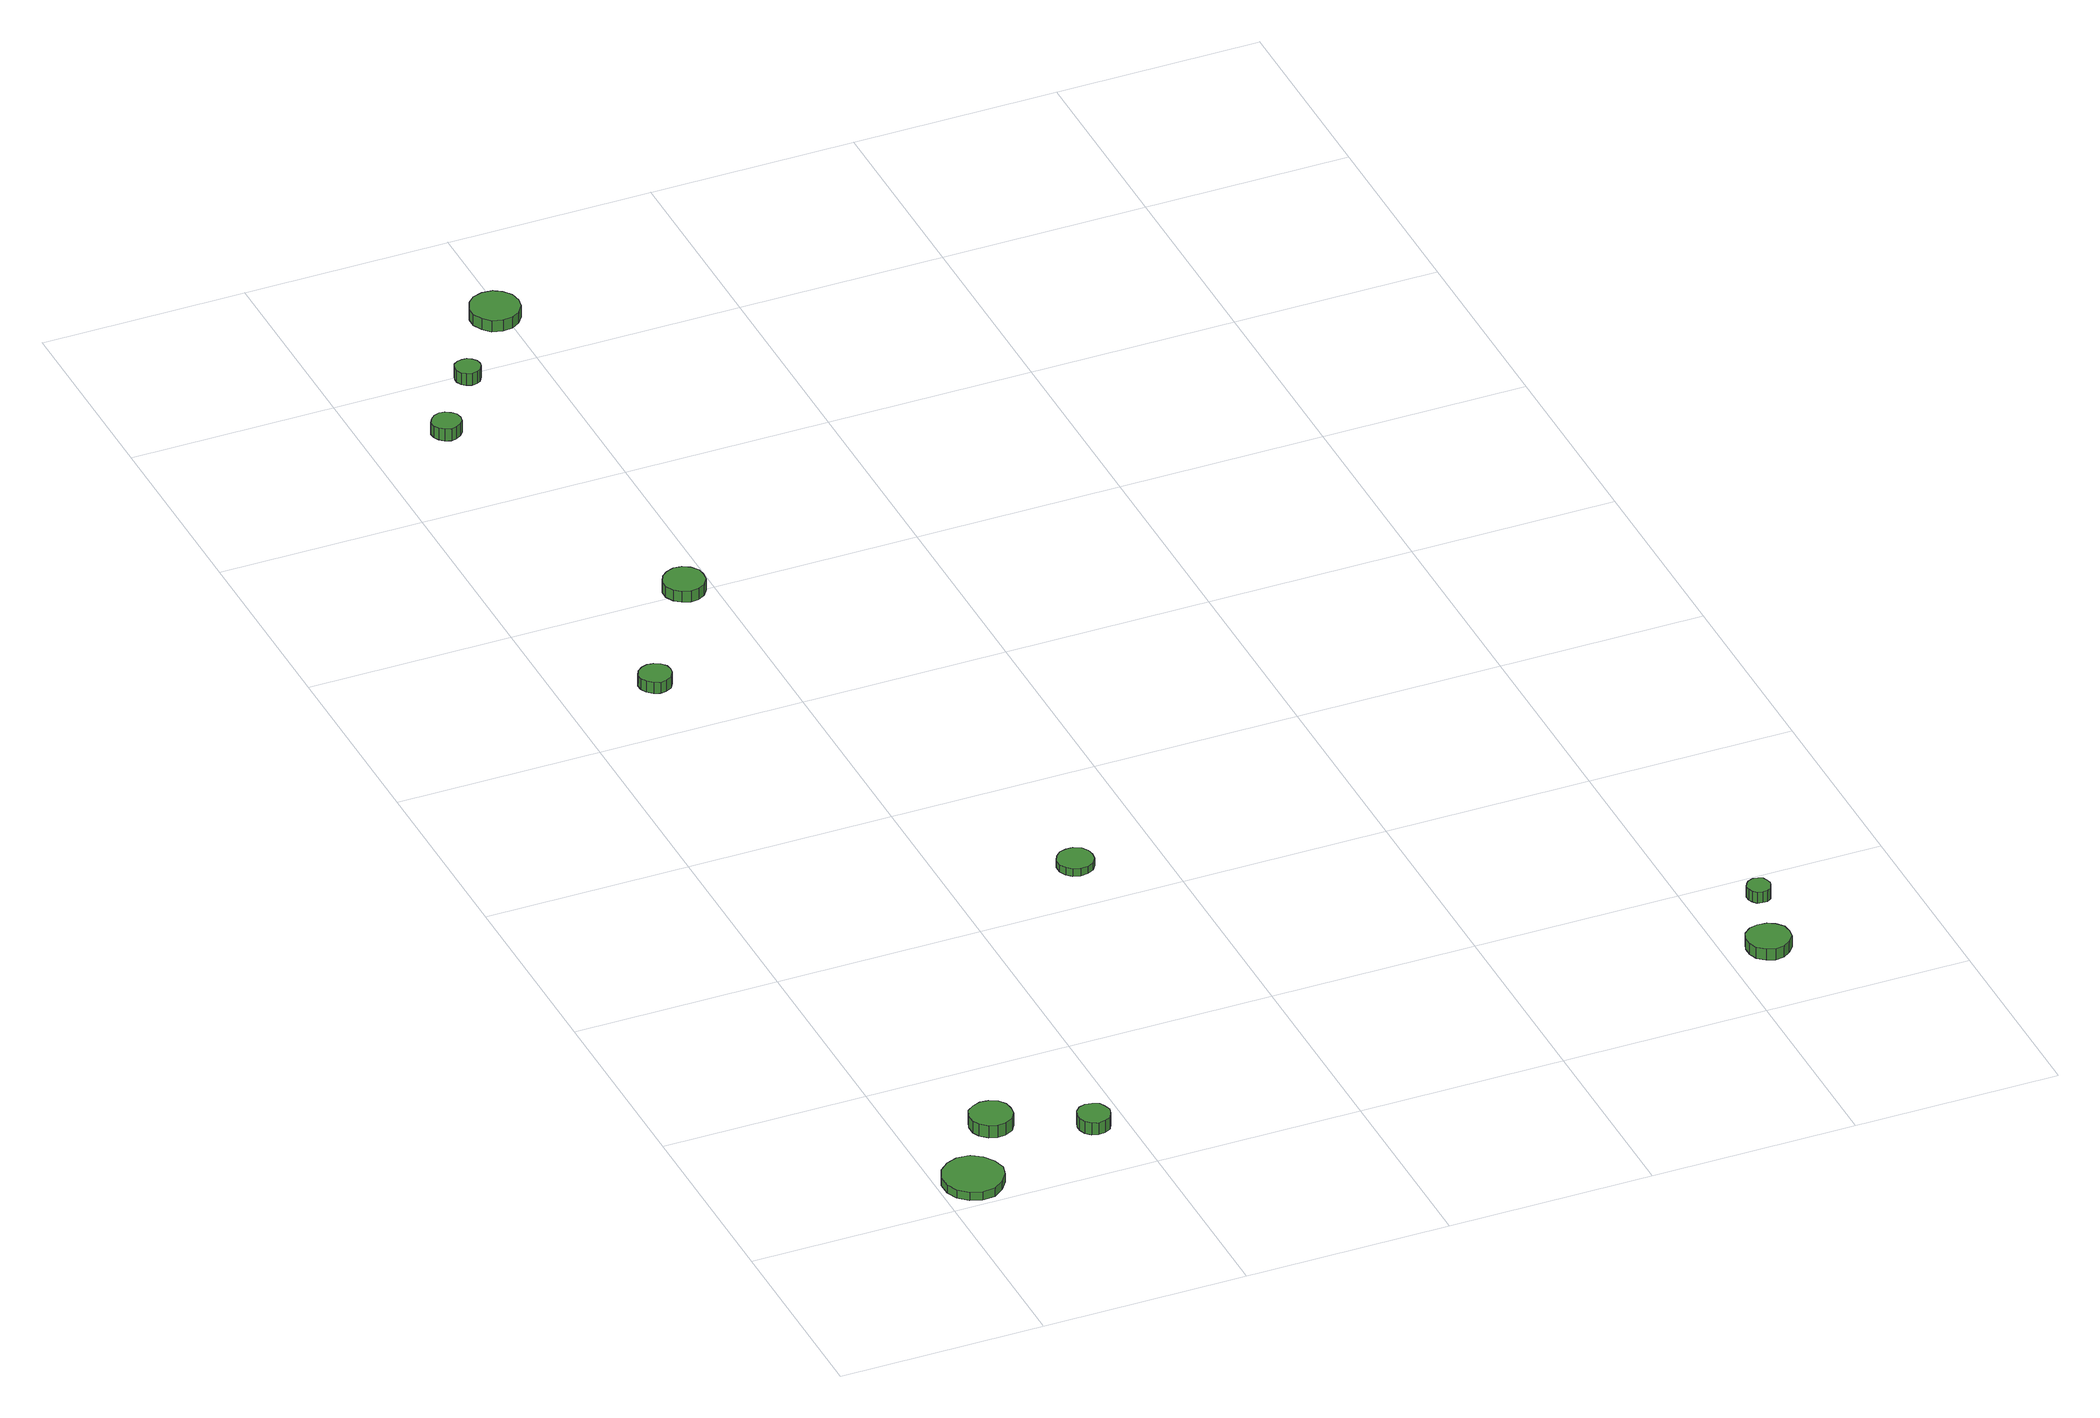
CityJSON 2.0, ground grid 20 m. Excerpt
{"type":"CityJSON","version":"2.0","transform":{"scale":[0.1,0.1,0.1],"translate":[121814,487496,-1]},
"CityObjects":{
"tree1":{"type":"SolitaryVegetationObject","attributes":{"function":"something"},"geometry":[{"type":"MultiSurface","lod":"1","boundaries":[[[0,1,2,3,4,5,6,7,8,9,10,11,12,13,14]],[[15,16,17,18,19,20,21,22,23,24,25,26,27,28,29]],[[0,29,28,1]],[[1,28,27,2]],[[2,27,26,3]],[[3,26,25,4]],[[4,25,24,5]],[[5,24,23,6]],[[6,23,22,7]],[[7,22,21,8]],[[8,21,20,9]],[[9,20,19,10]],[[10,19,18,11]],[[11,18,17,12]],[[12,17,16,13]],[[13,16,15,14]],[[14,15,29,0]]]}]},
"tree2":{"type":"SolitaryVegetationObject","attributes":{"function":"something"},"geometry":[{"type":"MultiSurface","lod":"1","boundaries":[[[30,31,32,33,34,35,36,37,38,39,40,41,42,43,44]],[[45,46,47,48,49,50,51,52,53,54,55,56,57,58,59]],[[30,59,58,31]],[[31,58,57,32]],[[32,57,56,33]],[[33,56,55,34]],[[34,55,54,35]],[[35,54,53,36]],[[36,53,52,37]],[[37,52,51,38]],[[38,51,50,39]],[[39,50,49,40]],[[40,49,48,41]],[[41,48,47,42]],[[42,47,46,43]],[[43,46,45,44]],[[44,45,59,30]]]}]},
"tree3":{"type":"SolitaryVegetationObject","attributes":{"function":"something"},"geometry":[{"type":"MultiSurface","lod":"1","boundaries":[[[60,61,62,63,64,65,66,67,68,69,70,71,72,73,74]],[[75,76,77,78,79,80,81,82,83,84,85,86,87,88,89]],[[60,89,88,61]],[[61,88,87,62]],[[62,87,86,63]],[[63,86,85,64]],[[64,85,84,65]],[[65,84,83,66]],[[66,83,82,67]],[[67,82,81,68]],[[68,81,80,69]],[[69,80,79,70]],[[70,79,78,71]],[[71,78,77,72]],[[72,77,76,73]],[[73,76,75,74]],[[74,75,89,60]]]}]},
"tree4":{"type":"SolitaryVegetationObject","attributes":{"function":"something"},"geometry":[{"type":"MultiSurface","lod":"1","boundaries":[[[90,91,92,93,94,95,96,97,98,99,100,101,102,103,104]],[[105,106,107,108,109,110,111,112,113,114,115,116,117,118,119]],[[90,119,118,91]],[[91,118,117,92]],[[92,117,116,93]],[[93,116,115,94]],[[94,115,114,95]],[[95,114,113,96]],[[96,113,112,97]],[[97,112,111,98]],[[98,111,110,99]],[[99,110,109,100]],[[100,109,108,101]],[[101,108,107,102]],[[102,107,106,103]],[[103,106,105,104]],[[104,105,119,90]]]}]},
"tree5":{"type":"SolitaryVegetationObject","attributes":{"function":"something"},"geometry":[{"type":"MultiSurface","lod":"1","boundaries":[[[120,121,122,123,124,125,126,127,128,129,130,131,132,133,134]],[[135,136,137,138,139,140,141,142,143,144,145,146,147,148,149]],[[120,149,148,121]],[[121,148,147,122]],[[122,147,146,123]],[[123,146,145,124]],[[124,145,144,125]],[[125,144,143,126]],[[126,143,142,127]],[[127,142,141,128]],[[128,141,140,129]],[[129,140,139,130]],[[130,139,138,131]],[[131,138,137,132]],[[132,137,136,133]],[[133,136,135,134]],[[134,135,149,120]]]}]},
"tree6":{"type":"SolitaryVegetationObject","attributes":{"function":"something"},"geometry":[{"type":"MultiSurface","lod":"1","boundaries":[[[150,151,152,153,154,155,156,157,158,159,160,161,162,163,164]],[[165,166,167,168,169,170,171,172,173,174,175,176,177,178,179]],[[150,179,178,151]],[[151,178,177,152]],[[152,177,176,153]],[[153,176,175,154]],[[154,175,174,155]],[[155,174,173,156]],[[156,173,172,157]],[[157,172,171,158]],[[158,171,170,159]],[[159,170,169,160]],[[160,169,168,161]],[[161,168,167,162]],[[162,167,166,163]],[[163,166,165,164]],[[164,165,179,150]]]}]},
"tree7":{"type":"SolitaryVegetationObject","attributes":{"function":"something"},"geometry":[{"type":"MultiSurface","lod":"1","boundaries":[[[180,181,182,183,184,185,186,187,188,189,190,191,192,193,194]],[[195,196,197,198,199,200,201,202,203,204,205,206,207,208,209]],[[180,209,208,181]],[[181,208,207,182]],[[182,207,206,183]],[[183,206,205,184]],[[184,205,204,185]],[[185,204,203,186]],[[186,203,202,187]],[[187,202,201,188]],[[188,201,200,189]],[[189,200,199,190]],[[190,199,198,191]],[[191,198,197,192]],[[192,197,196,193]],[[193,196,195,194]],[[194,195,209,180]]]}]},
"tree8":{"type":"SolitaryVegetationObject","attributes":{"function":"something"},"geometry":[{"type":"MultiSurface","lod":"1","boundaries":[[[210,211,212,213,214,215,216,217,218,219,220,221,222,223,224]],[[225,226,227,228,229,230,231,232,233,234,235,236,237,238,239]],[[210,239,238,211]],[[211,238,237,212]],[[212,237,236,213]],[[213,236,235,214]],[[214,235,234,215]],[[215,234,233,216]],[[216,233,232,217]],[[217,232,231,218]],[[218,231,230,219]],[[219,230,229,220]],[[220,229,228,221]],[[221,228,227,222]],[[222,227,226,223]],[[223,226,225,224]],[[224,225,239,210]]]}]},
"tree9":{"type":"SolitaryVegetationObject","attributes":{"function":"something"},"geometry":[{"type":"MultiSurface","lod":"1","boundaries":[[[240,241,242,243,244,245,246,247,248,249,250,251,252,253,254]],[[255,256,257,258,259,260,261,262,263,264,265,266,267,268,269]],[[240,269,268,241]],[[241,268,267,242]],[[242,267,266,243]],[[243,266,265,244]],[[244,265,264,245]],[[245,264,263,246]],[[246,263,262,247]],[[247,262,261,248]],[[248,261,260,249]],[[249,260,259,250]],[[250,259,258,251]],[[251,258,257,252]],[[252,257,256,253]],[[253,256,255,254]],[[254,255,269,240]]]}]},
"tree10":{"type":"SolitaryVegetationObject","attributes":{"function":"something"},"geometry":[{"type":"MultiSurface","lod":"1","boundaries":[[[270,271,272,273,274,275,276,277,278,279,280,281,282,283,284]],[[285,286,287,288,289,290,291,292,293,294,295,296,297,298,299]],[[270,299,298,271]],[[271,298,297,272]],[[272,297,296,273]],[[273,296,295,274]],[[274,295,294,275]],[[275,294,293,276]],[[276,293,292,277]],[[277,292,291,278]],[[278,291,290,279]],[[279,290,289,280]],[[280,289,288,281]],[[281,288,287,282]],[[282,287,286,283]],[[283,286,285,284]],[[284,285,299,270]]]}]},
"tree11":{"type":"SolitaryVegetationObject","attributes":{"function":"something"},"geometry":[{"type":"MultiSurface","lod":"1","boundaries":[[[300,301,302,303,304,305,306,307,308,309,310,311,312,313,314]],[[315,316,317,318,319,320,321,322,323,324,325,326,327,328,329]],[[300,329,328,301]],[[301,328,327,302]],[[302,327,326,303]],[[303,326,325,304]],[[304,325,324,305]],[[305,324,323,306]],[[306,323,322,307]],[[307,322,321,308]],[[308,321,320,309]],[[309,320,319,310]],[[310,319,318,311]],[[311,318,317,312]],[[312,317,316,313]],[[313,316,315,314]],[[314,315,329,300]]]}]}
},
"vertices":[
[63,34,16],[60,46,16],[53,56,16],[43,63,16],[30,64,16],[19,60,16],[10,52,16],[5,41,16],[5,28,16],[10,17,16],[19,9,16],[30,5,16],[43,6,16],[53,13,16],[60,23,16],[60,23,7],[53,13,7],[43,6,7],[30,5,7],[19,9,7],[10,17,7],[5,28,7],[5,41,7],[10,52,7],[19,60,7],[30,64,7],[43,63,7],[53,56,7],[60,46,7],[63,34,7],
[103,108,23],[102,116,23],[97,123,23],[89,127,23],[81,128,23],[73,125,23],[66,120,23],[63,112,23],[63,103,23],[66,96,23],[73,90,23],[81,87,23],[89,88,23],[97,92,23],[102,99,23],[102,99,10],[97,92,10],[89,88,10],[81,87,10],[73,90,10],[66,96,10],[63,103,10],[63,112,10],[66,120,10],[73,125,10],[81,128,10],[89,127,10],[97,123,10],[102,116,10],[103,108,10],
[183,68,25],[181,74,25],[178,80,25],[172,83,25],[165,84,25],[159,82,25],[154,77,25],[152,71,25],[152,65,25],[154,59,25],[159,54,25],[165,52,25],[172,53,25],[178,56,25],[181,62,25],[181,62,12],[178,56,12],[172,53,12],[165,52,12],[159,54,12],[154,59,12],[152,65,12],[152,71,12],[154,77,12],[159,82,12],[165,84,12],[172,83,12],[178,80,12],[181,74,12],[183,68,12],
[105,880,18],[104,886,18],[100,891,18],[94,894,18],[88,895,18],[82,893,18],[77,889,18],[74,883,18],[74,877,18],[77,871,18],[82,866,18],[88,864,18],[94,865,18],[100,868,18],[104,874,18],[104,874,6],[100,868,6],[94,865,6],[88,864,6],[82,866,6],[77,871,6],[74,877,6],[74,883,6],[77,889,6],[82,893,6],[88,895,6],[94,894,6],[100,891,6],[104,886,6],[105,880,6],
[338,462,14],[337,469,14],[333,475,14],[326,479,14],[319,479,14],[312,477,14],[307,472,14],[304,466,14],[304,458,14],[307,452,14],[312,447,14],[319,445,14],[326,446,14],[333,449,14],[337,455,14],[337,455,6],[333,449,6],[326,446,6],[319,445,6],[312,447,6],[307,452,6],[304,458,6],[304,466,6],[307,472,6],[312,477,6],[319,479,6],[326,479,6],[333,475,6],[337,469,6],[338,462,6],
[188,996,26],[187,1004,26],[182,1011,26],[175,1015,26],[167,1016,26],[159,1013,26],[153,1008,26],[149,1000,26],[149,992,26],[153,984,26],[159,979,26],[167,976,26],[175,977,26],[182,981,26],[187,988,26],[187,988,14],[182,981,14],[175,977,14],[167,976,14],[159,979,14],[153,984,14],[149,992,14],[149,1000,14],[153,1008,14],[159,1013,14],[167,1016,14],[175,1015,14],[182,1011,14],[187,1004,14],[188,996,14],
[88,1315,25],[87,1321,25],[83,1325,25],[78,1328,25],[73,1329,25],[67,1327,25],[63,1323,25],[60,1318,25],[60,1312,25],[63,1307,25],[67,1303,25],[73,1301,25],[78,1302,25],[83,1305,25],[87,1309,25],[87,1309,12],[83,1305,12],[78,1302,12],[73,1301,12],[67,1303,12],[63,1307,12],[60,1312,12],[60,1318,12],[63,1323,12],[67,1327,12],[73,1329,12],[78,1328,12],[83,1325,12],[87,1321,12],[88,1315,12],
[141,1392,21],[140,1397,21],[137,1401,21],[133,1404,21],[128,1404,21],[123,1403,21],[119,1400,21],[117,1395,21],[117,1390,21],[119,1385,21],[123,1382,21],[128,1380,21],[133,1381,21],[137,1383,21],[140,1388,21],[140,1388,8],[137,1383,8],[133,1381,8],[128,1380,8],[123,1382,8],[119,1385,8],[117,1390,8],[117,1395,8],[119,1400,8],[123,1403,8],[128,1404,8],[133,1404,8],[137,1401,8],[140,1397,8],[141,1392,8],
[214,1472,20],[212,1482,20],[206,1490,20],[198,1495,20],[188,1496,20],[178,1493,20],[171,1486,20],[167,1477,20],[167,1467,20],[171,1458,20],[178,1451,20],[188,1448,20],[198,1449,20],[206,1454,20],[212,1462,20],[212,1462,8],[206,1454,8],[198,1449,8],[188,1448,8],[178,1451,8],[171,1458,8],[167,1467,8],[167,1477,8],[171,1486,8],[178,1493,8],[188,1496,8],[198,1495,8],[206,1490,8],[212,1482,8],[214,1472,8],
[858,80,27],[857,89,27],[851,96,27],[844,100,27],[835,101,27],[827,99,27],[820,93,27],[817,85,27],[817,76,27],[820,68,27],[827,62,27],[835,59,27],[844,60,27],[851,65,27],[857,72,27],[857,72,15],[851,65,15],[844,60,15],[835,59,15],[827,62,15],[820,68,15],[817,76,15],[817,85,15],[820,93,15],[827,99,15],[835,101,15],[844,100,15],[851,96,15],[857,89,15],[858,80,15],
[874,161,25],[873,166,25],[871,170,25],[867,172,25],[862,173,25],[857,171,25],[854,168,25],[852,164,25],[852,159,25],[854,155,25],[857,151,25],[862,150,25],[867,150,25],[871,153,25],[873,157,25],[873,157,13],[871,153,13],[867,150,13],[862,150,13],[857,151,13],[854,155,13],[852,159,13],[852,164,13],[854,168,13],[857,171,13],[862,173,13],[867,172,13],[871,170,13],[873,166,13],[874,161,13]
]}
